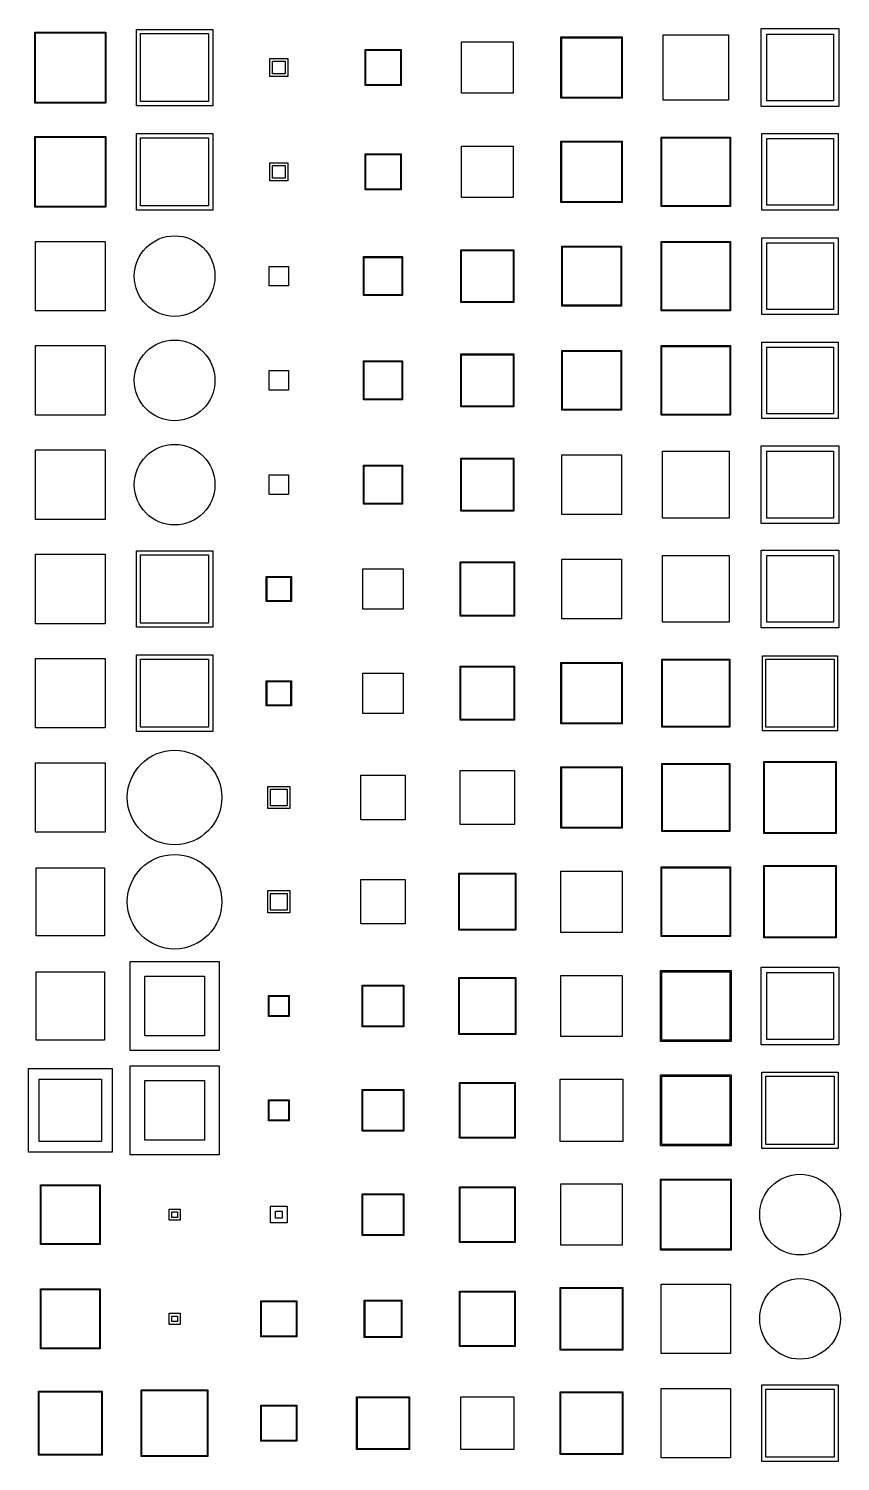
# Model space of a CAD drawing. Header units: millimetres. Extents: x -195 to 195, y -219 to 195.
# Drawn here: x -134.2 to -75.8, y -119 to -15.9 of the extents above; entities that cross this region are included whole.
import ezdxf

# ---------------------------------------------------------------- set-up
doc = ezdxf.new("R2010")
doc.units = ezdxf.units.MM
for name, color, linetype in [('DRILL', 6, 'Continuous'), ('M1', 1, 'Continuous'), ('M2', 30, 'Continuous'), ('M3', 5, 'Continuous'), ('M4', 3, 'Continuous')]:
    doc.layers.add(name, color=color, linetype=linetype)

msp = doc.modelspace()

# ---------------------------------------------------------------- linework, layer by layer
at = {"layer": 'DRILL'}
for centre, radius in [((-123.75, -33.75), 2.9), ((-123.75, -41.25), 2.9), ((-123.75, -48.75), 2.9), ((-123.75, -71.25), 3.4), ((-123.75, -78.75), 3.4), ((-78.75, -101.25), 2.9), ((-78.75, -108.75), 2.9)]:
    msp.add_circle(centre, radius, dxfattribs=at)
at = {"layer": 'M1'}
for points in [[(-133.75, -16.25), (-128.75, -16.25), (-128.75, -21.25), (-133.75, -21.25)], [(-121.3, -16.3), (-121.3, -21.2), (-126.2, -21.2), (-126.2, -16.3)], [(-83.9, -16.4), (-83.9, -21.1), (-88.6, -21.1), (-88.6, -16.4)], [(-81.55, -15.95), (-75.95, -15.95), (-75.95, -21.55), (-81.55, -21.55)], [(-107.5, -17.5), (-107.5, -20), (-110, -20), (-110, -17.5)], [(-99.4, -16.9), (-99.4, -20.6), (-103.1, -20.6), (-103.1, -16.9)], [(-91.6, -16.6), (-91.6, -20.9), (-95.9, -20.9), (-95.9, -16.6)], [(-115.6, -18.1), (-115.6, -19.4), (-116.9, -19.4), (-116.9, -18.1)], [(-128.75, -23.75), (-128.75, -28.75), (-133.75, -28.75), (-133.75, -23.75)], [(-121.3, -23.8), (-121.3, -28.7), (-126.2, -28.7), (-126.2, -23.8)], [(-103.1, -24.4), (-99.4, -24.4), (-99.4, -28.1), (-103.1, -28.1)], [(-91.6, -24.1), (-91.6, -28.4), (-95.9, -28.4), (-95.9, -24.1)], [(-88.75, -23.75), (-83.75, -23.75), (-83.75, -28.75), (-88.75, -28.75)], [(-76.35, -23.85), (-76.35, -28.65), (-81.15, -28.65), (-81.15, -23.85)], [(-115.6, -25.6), (-115.6, -26.9), (-116.9, -26.9), (-116.9, -25.6)], [(-107.5, -25), (-107.5, -27.5), (-110, -27.5), (-110, -25)], [(-128.75, -31.25), (-128.75, -36.25), (-133.75, -36.25), (-133.75, -31.25)], [(-99.4, -31.9), (-99.4, -35.6), (-103.1, -35.6), (-103.1, -31.9)], [(-91.65, -31.65), (-91.65, -35.85), (-95.85, -35.85), (-95.85, -31.65)], [(-83.75, -31.25), (-83.75, -36.25), (-88.75, -36.25), (-88.75, -31.25)], [(-76.35, -31.35), (-76.35, -36.15), (-81.15, -36.15), (-81.15, -31.35)], [(-110.15, -32.35), (-107.35, -32.35), (-107.35, -35.15), (-110.15, -35.15)], [(-115.55, -33.05), (-115.55, -34.45), (-116.95, -34.45), (-116.95, -33.05)], [(-133.75, -38.75), (-128.75, -38.75), (-128.75, -43.75), (-133.75, -43.75)], [(-91.65, -39.15), (-91.65, -43.35), (-95.85, -43.35), (-95.85, -39.15)], [(-88.75, -38.75), (-83.75, -38.75), (-83.75, -43.75), (-88.75, -43.75)], [(-76.35, -38.85), (-76.35, -43.65), (-81.15, -43.65), (-81.15, -38.85)], [(-107.35, -39.85), (-107.35, -42.65), (-110.15, -42.65), (-110.15, -39.85)], [(-99.4, -39.4), (-99.4, -43.1), (-103.1, -43.1), (-103.1, -39.4)], [(-115.55, -40.55), (-115.55, -41.95), (-116.95, -41.95), (-116.95, -40.55)], [(-128.75, -46.25), (-128.75, -51.25), (-133.75, -51.25), (-133.75, -46.25)], [(-83.85, -46.35), (-83.85, -51.15), (-88.65, -51.15), (-88.65, -46.35)], [(-81.15, -46.35), (-76.35, -46.35), (-76.35, -51.15), (-81.15, -51.15)], [(-107.35, -47.35), (-107.35, -50.15), (-110.15, -50.15), (-110.15, -47.35)], [(-99.4, -46.9), (-99.4, -50.6), (-103.1, -50.6), (-103.1, -46.9)], [(-91.6, -46.6), (-91.6, -50.9), (-95.9, -50.9), (-95.9, -46.6)], [(-115.55, -48.05), (-115.55, -49.45), (-116.95, -49.45), (-116.95, -48.05)], [(-128.75, -53.75), (-128.75, -58.75), (-133.75, -58.75), (-133.75, -53.75)], [(-121.3, -53.8), (-121.3, -58.7), (-126.2, -58.7), (-126.2, -53.8)], [(-99.3, -54.3), (-99.3, -58.2), (-103.2, -58.2), (-103.2, -54.3)], [(-91.6, -54.1), (-91.6, -58.4), (-95.9, -58.4), (-95.9, -54.1)], [(-88.65, -53.85), (-83.85, -53.85), (-83.85, -58.65), (-88.65, -58.65)], [(-76.35, -53.85), (-76.35, -58.65), (-81.15, -58.65), (-81.15, -53.85)], [(-117.15, -55.35), (-115.35, -55.35), (-115.35, -57.15), (-117.15, -57.15)], [(-107.3, -54.8), (-107.3, -57.7), (-110.2, -57.7), (-110.2, -54.8)], [(-128.75, -61.25), (-128.75, -66.25), (-133.75, -66.25), (-133.75, -61.25)], [(-121.3, -61.3), (-121.3, -66.2), (-126.2, -66.2), (-126.2, -61.3)], [(-99.3, -61.8), (-99.3, -65.7), (-103.2, -65.7), (-103.2, -61.8)], [(-91.6, -61.6), (-91.6, -65.9), (-95.9, -65.9), (-95.9, -61.6)], [(-83.8, -61.3), (-83.8, -66.2), (-88.7, -66.2), (-88.7, -61.3)], [(-76.3, -61.3), (-76.3, -66.2), (-81.2, -66.2), (-81.2, -61.3)], [(-117.15, -62.85), (-115.35, -62.85), (-115.35, -64.65), (-117.15, -64.65)], [(-107.3, -62.3), (-107.3, -65.2), (-110.2, -65.2), (-110.2, -62.3)], [(-133.75, -68.75), (-128.75, -68.75), (-128.75, -73.75), (-133.75, -73.75)], [(-83.8, -68.8), (-83.8, -73.7), (-88.7, -73.7), (-88.7, -68.8)], [(-76.2, -68.7), (-76.2, -73.8), (-81.3, -73.8), (-81.3, -68.7)], [(-107.15, -69.65), (-107.15, -72.85), (-110.35, -72.85), (-110.35, -69.65)], [(-103.2, -69.3), (-99.3, -69.3), (-99.3, -73.2), (-103.2, -73.2)], [(-91.6, -69.1), (-91.6, -73.4), (-95.9, -73.4), (-95.9, -69.1)], [(-115.45, -70.45), (-115.45, -72.05), (-117.05, -72.05), (-117.05, -70.45)], [(-88.75, -76.25), (-83.75, -76.25), (-83.75, -81.25), (-88.75, -81.25)], [(-76.2, -76.2), (-76.2, -81.3), (-81.3, -81.3), (-81.3, -76.2)], [(-128.8, -76.3), (-128.8, -81.2), (-133.7, -81.2), (-133.7, -76.3)], [(-107.15, -77.15), (-107.15, -80.35), (-110.35, -80.35), (-110.35, -77.15)], [(-99.25, -76.75), (-99.25, -80.75), (-103.25, -80.75), (-103.25, -76.75)], [(-91.55, -76.55), (-91.55, -80.95), (-95.95, -80.95), (-95.95, -76.55)], [(-117.05, -77.95), (-115.45, -77.95), (-115.45, -79.55), (-117.05, -79.55)], [(-75.95, -83.45), (-75.95, -89.05), (-81.55, -89.05), (-81.55, -83.45)], [(-128.8, -83.8), (-128.8, -88.7), (-133.7, -88.7), (-133.7, -83.8)], [(-121.6, -84.1), (-121.6, -88.4), (-125.9, -88.4), (-125.9, -84.1)], [(-103.25, -84.25), (-99.25, -84.25), (-99.25, -88.25), (-103.25, -88.25)], [(-91.55, -84.05), (-91.55, -88.45), (-95.95, -88.45), (-95.95, -84.05)], [(-83.8, -83.8), (-83.8, -88.7), (-88.7, -88.7), (-88.7, -83.8)], [(-107.3, -84.8), (-107.3, -87.7), (-110.2, -87.7), (-110.2, -84.8)], [(-115.55, -85.55), (-115.55, -86.95), (-116.95, -86.95), (-116.95, -85.55)], [(-128.25, -90.75), (-128.25, -96.75), (-134.25, -96.75), (-134.25, -90.75)], [(-125.9, -91.6), (-121.6, -91.6), (-121.6, -95.9), (-125.9, -95.9)], [(-91.5, -91.5), (-91.5, -96), (-96, -96), (-96, -91.5)], [(-83.8, -91.3), (-83.8, -96.2), (-88.7, -96.2), (-88.7, -91.3)], [(-76.3, -91.3), (-76.3, -96.2), (-81.2, -96.2), (-81.2, -91.3)], [(-107.3, -92.3), (-107.3, -95.2), (-110.2, -95.2), (-110.2, -92.3)], [(-103.2, -91.8), (-99.3, -91.8), (-99.3, -95.7), (-103.2, -95.7)], [(-115.55, -93.05), (-115.55, -94.45), (-116.95, -94.45), (-116.95, -93.05)], [(-83.75, -98.75), (-83.75, -103.75), (-88.75, -103.75), (-88.75, -98.75)], [(-133.4, -99.1), (-129.1, -99.1), (-129.1, -103.4), (-133.4, -103.4)], [(-107.3, -99.8), (-107.3, -102.7), (-110.2, -102.7), (-110.2, -99.8)], [(-99.3, -99.3), (-99.3, -103.2), (-103.2, -103.2), (-103.2, -99.3)], [(-91.55, -99.05), (-91.55, -103.45), (-95.95, -103.45), (-95.95, -99.05)], [(-124.15, -100.85), (-123.35, -100.85), (-123.35, -101.65), (-124.15, -101.65)], [(-116, -101), (-116, -101.5), (-116.5, -101.5), (-116.5, -101)], [(-129.1, -106.6), (-129.1, -110.9), (-133.4, -110.9), (-133.4, -106.6)], [(-99.3, -106.8), (-99.3, -110.7), (-103.2, -110.7), (-103.2, -106.8)], [(-91.55, -106.55), (-91.55, -110.95), (-95.95, -110.95), (-95.95, -106.55)], [(-88.75, -106.25), (-83.75, -106.25), (-83.75, -111.25), (-88.75, -111.25)], [(-115, -107.5), (-115, -110), (-117.5, -110), (-117.5, -107.5)], [(-107.4, -107.4), (-107.4, -110.1), (-110.1, -110.1), (-110.1, -107.4)], [(-123.35, -108.35), (-123.35, -109.15), (-124.15, -109.15), (-124.15, -108.35)], [(-129, -114), (-129, -118.5), (-133.5, -118.5), (-133.5, -114)], [(-126.1, -113.9), (-121.4, -113.9), (-121.4, -118.6), (-126.1, -118.6)], [(-99.35, -114.35), (-99.35, -118.15), (-103.15, -118.15), (-103.15, -114.35)], [(-91.55, -114.05), (-91.55, -118.45), (-95.95, -118.45), (-95.95, -114.05)], [(-88.75, -113.75), (-83.75, -113.75), (-83.75, -118.75), (-88.75, -118.75)], [(-81.2, -113.8), (-76.3, -113.8), (-76.3, -118.7), (-81.2, -118.7)], [(-115, -115), (-115, -117.5), (-117.5, -117.5), (-117.5, -115)], [(-106.9, -114.4), (-106.9, -118.1), (-110.6, -118.1), (-110.6, -114.4)]]:
    msp.add_lwpolyline(points, close=True, dxfattribs=at)
at = {"layer": 'M2'}
for points in [[(-133.8, -16.2), (-128.7, -16.2), (-128.7, -21.3), (-133.8, -21.3)], [(-121, -16), (-121, -21.5), (-126.5, -21.5), (-126.5, -16)], [(-83.9, -16.4), (-83.9, -21.1), (-88.6, -21.1), (-88.6, -16.4)], [(-81.15, -16.35), (-76.35, -16.35), (-76.35, -21.15), (-81.15, -21.15)], [(-107.45, -17.45), (-107.45, -20.05), (-110.05, -20.05), (-110.05, -17.45)], [(-99.4, -16.9), (-99.4, -20.6), (-103.1, -20.6), (-103.1, -16.9)], [(-91.55, -16.55), (-91.55, -20.95), (-95.95, -20.95), (-95.95, -16.55)], [(-115.8, -18.3), (-115.8, -19.2), (-116.7, -19.2), (-116.7, -18.3)], [(-128.7, -23.7), (-128.7, -28.8), (-133.8, -28.8), (-133.8, -23.7)], [(-121, -23.5), (-121, -29), (-126.5, -29), (-126.5, -23.5)], [(-76, -23.5), (-76, -29), (-81.5, -29), (-81.5, -23.5)], [(-103.1, -24.4), (-99.4, -24.4), (-99.4, -28.1), (-103.1, -28.1)], [(-91.55, -24.05), (-91.55, -28.45), (-95.95, -28.45), (-95.95, -24.05)], [(-88.7, -23.8), (-83.8, -23.8), (-83.8, -28.7), (-88.7, -28.7)], [(-107.45, -24.95), (-107.45, -27.55), (-110.05, -27.55), (-110.05, -24.95)], [(-115.8, -25.8), (-115.8, -26.7), (-116.7, -26.7), (-116.7, -25.8)], [(-128.75, -31.25), (-128.75, -36.25), (-133.75, -36.25), (-133.75, -31.25)], [(-99.35, -31.85), (-99.35, -35.65), (-103.15, -35.65), (-103.15, -31.85)], [(-91.6, -31.6), (-91.6, -35.9), (-95.9, -35.9), (-95.9, -31.6)], [(-83.8, -31.3), (-83.8, -36.2), (-88.7, -36.2), (-88.7, -31.3)], [(-76, -31), (-76, -36.5), (-81.5, -36.5), (-81.5, -31)], [(-110.1, -32.4), (-107.4, -32.4), (-107.4, -35.1), (-110.1, -35.1)], [(-115.55, -33.05), (-115.55, -34.45), (-116.95, -34.45), (-116.95, -33.05)], [(-133.75, -38.75), (-128.75, -38.75), (-128.75, -43.75), (-133.75, -43.75)], [(-91.6, -39.1), (-91.6, -43.4), (-95.9, -43.4), (-95.9, -39.1)], [(-88.7, -38.8), (-83.8, -38.8), (-83.8, -43.7), (-88.7, -43.7)], [(-76, -38.5), (-76, -44), (-81.5, -44), (-81.5, -38.5)], [(-107.4, -39.9), (-107.4, -42.6), (-110.1, -42.6), (-110.1, -39.9)], [(-99.35, -39.35), (-99.35, -43.15), (-103.15, -43.15), (-103.15, -39.35)], [(-115.55, -40.55), (-115.55, -41.95), (-116.95, -41.95), (-116.95, -40.55)], [(-128.75, -46.25), (-128.75, -51.25), (-133.75, -51.25), (-133.75, -46.25)], [(-83.85, -46.35), (-83.85, -51.15), (-88.65, -51.15), (-88.65, -46.35)], [(-81.55, -45.95), (-75.95, -45.95), (-75.95, -51.55), (-81.55, -51.55)], [(-107.4, -47.4), (-107.4, -50.1), (-110.1, -50.1), (-110.1, -47.4)], [(-99.35, -46.85), (-99.35, -50.65), (-103.15, -50.65), (-103.15, -46.85)], [(-91.6, -46.6), (-91.6, -50.9), (-95.9, -50.9), (-95.9, -46.6)], [(-115.55, -48.05), (-115.55, -49.45), (-116.95, -49.45), (-116.95, -48.05)], [(-121, -53.5), (-121, -59), (-126.5, -59), (-126.5, -53.5)], [(-75.95, -53.45), (-75.95, -59.05), (-81.55, -59.05), (-81.55, -53.45)], [(-128.75, -53.75), (-128.75, -58.75), (-133.75, -58.75), (-133.75, -53.75)], [(-99.35, -54.35), (-99.35, -58.15), (-103.15, -58.15), (-103.15, -54.35)], [(-91.6, -54.1), (-91.6, -58.4), (-95.9, -58.4), (-95.9, -54.1)], [(-88.65, -53.85), (-83.85, -53.85), (-83.85, -58.65), (-88.65, -58.65)], [(-117.1, -55.4), (-115.4, -55.4), (-115.4, -57.1), (-117.1, -57.1)], [(-107.3, -54.8), (-107.3, -57.7), (-110.2, -57.7), (-110.2, -54.8)], [(-128.75, -61.25), (-128.75, -66.25), (-133.75, -66.25), (-133.75, -61.25)], [(-121, -61), (-121, -66.5), (-126.5, -66.5), (-126.5, -61)], [(-91.55, -61.55), (-91.55, -65.95), (-95.95, -65.95), (-95.95, -61.55)], [(-83.85, -61.35), (-83.85, -66.15), (-88.65, -66.15), (-88.65, -61.35)], [(-76.05, -61.05), (-76.05, -66.45), (-81.45, -66.45), (-81.45, -61.05)], [(-107.3, -62.3), (-107.3, -65.2), (-110.2, -65.2), (-110.2, -62.3)], [(-99.35, -61.85), (-99.35, -65.65), (-103.15, -65.65), (-103.15, -61.85)], [(-117.1, -62.9), (-115.4, -62.9), (-115.4, -64.6), (-117.1, -64.6)], [(-133.75, -68.75), (-128.75, -68.75), (-128.75, -73.75), (-133.75, -73.75)], [(-83.85, -68.85), (-83.85, -73.65), (-88.65, -73.65), (-88.65, -68.85)], [(-76.15, -68.65), (-76.15, -73.85), (-81.35, -73.85), (-81.35, -68.65)], [(-107.15, -69.65), (-107.15, -72.85), (-110.35, -72.85), (-110.35, -69.65)], [(-103.2, -69.3), (-99.3, -69.3), (-99.3, -73.2), (-103.2, -73.2)], [(-91.55, -69.05), (-91.55, -73.45), (-95.95, -73.45), (-95.95, -69.05)], [(-115.65, -70.65), (-115.65, -71.85), (-116.85, -71.85), (-116.85, -70.65)], [(-76.15, -76.15), (-76.15, -81.35), (-81.35, -81.35), (-81.35, -76.15)], [(-128.8, -76.3), (-128.8, -81.2), (-133.7, -81.2), (-133.7, -76.3)], [(-107.15, -77.15), (-107.15, -80.35), (-110.35, -80.35), (-110.35, -77.15)], [(-99.2, -76.7), (-99.2, -80.8), (-103.3, -80.8), (-103.3, -76.7)], [(-91.55, -76.55), (-91.55, -80.95), (-95.95, -80.95), (-95.95, -76.55)], [(-88.7, -76.3), (-83.8, -76.3), (-83.8, -81.2), (-88.7, -81.2)], [(-116.85, -78.15), (-115.65, -78.15), (-115.65, -79.35), (-116.85, -79.35)], [(-120.55, -83.05), (-120.55, -89.45), (-126.95, -89.45), (-126.95, -83.05)], [(-128.8, -83.8), (-128.8, -88.7), (-133.7, -88.7), (-133.7, -83.8)], [(-103.3, -84.2), (-99.2, -84.2), (-99.2, -88.3), (-103.3, -88.3)], [(-91.55, -84.05), (-91.55, -88.45), (-95.95, -88.45), (-95.95, -84.05)], [(-83.7, -83.7), (-83.7, -88.8), (-88.8, -88.8), (-88.8, -83.7)], [(-76.35, -83.85), (-76.35, -88.65), (-81.15, -88.65), (-81.15, -83.85)], [(-115.5, -85.5), (-115.5, -87), (-117, -87), (-117, -85.5)], [(-107.25, -84.75), (-107.25, -87.75), (-110.25, -87.75), (-110.25, -84.75)], [(-126.95, -90.55), (-120.55, -90.55), (-120.55, -96.95), (-126.95, -96.95)], [(-129, -91.5), (-129, -96), (-133.5, -96), (-133.5, -91.5)], [(-91.5, -91.5), (-91.5, -96), (-96, -96), (-96, -91.5)], [(-83.7, -91.2), (-83.7, -96.3), (-88.8, -96.3), (-88.8, -91.2)], [(-76, -91), (-76, -96.5), (-81.5, -96.5), (-81.5, -91)], [(-107.25, -92.25), (-107.25, -95.25), (-110.25, -95.25), (-110.25, -92.25)], [(-103.25, -91.75), (-99.25, -91.75), (-99.25, -95.75), (-103.25, -95.75)], [(-115.5, -93), (-115.5, -94.5), (-117, -94.5), (-117, -93)], [(-83.7, -98.7), (-83.7, -103.8), (-88.8, -103.8), (-88.8, -98.7)], [(-133.35, -99.15), (-129.15, -99.15), (-129.15, -103.35), (-133.35, -103.35)], [(-107.25, -99.75), (-107.25, -102.75), (-110.25, -102.75), (-110.25, -99.75)], [(-99.25, -99.25), (-99.25, -103.25), (-103.25, -103.25), (-103.25, -99.25)], [(-91.55, -99.05), (-91.55, -103.45), (-95.95, -103.45), (-95.95, -99.05)], [(-115.65, -100.65), (-115.65, -101.85), (-116.85, -101.85), (-116.85, -100.65)], [(-123.95, -101.05), (-123.55, -101.05), (-123.55, -101.45), (-123.95, -101.45)], [(-129.15, -106.65), (-129.15, -110.85), (-133.35, -110.85), (-133.35, -106.65)], [(-99.25, -106.75), (-99.25, -110.75), (-103.25, -110.75), (-103.25, -106.75)], [(-91.5, -106.5), (-91.5, -111), (-96, -111), (-96, -106.5)], [(-88.75, -106.25), (-83.75, -106.25), (-83.75, -111.25), (-88.75, -111.25)], [(-114.95, -107.45), (-114.95, -110.05), (-117.55, -110.05), (-117.55, -107.45)], [(-107.45, -107.45), (-107.45, -110.05), (-110.05, -110.05), (-110.05, -107.45)], [(-123.55, -108.55), (-123.55, -108.95), (-123.95, -108.95), (-123.95, -108.55)], [(-128.95, -113.95), (-128.95, -118.55), (-133.55, -118.55), (-133.55, -113.95)], [(-126.15, -113.85), (-121.35, -113.85), (-121.35, -118.65), (-126.15, -118.65)], [(-106.85, -114.35), (-106.85, -118.15), (-110.65, -118.15), (-110.65, -114.35)], [(-99.35, -114.35), (-99.35, -118.15), (-103.15, -118.15), (-103.15, -114.35)], [(-91.5, -114), (-91.5, -118.5), (-96, -118.5), (-96, -114)], [(-88.75, -113.75), (-83.75, -113.75), (-83.75, -118.75), (-88.75, -118.75)], [(-81.5, -113.5), (-76, -113.5), (-76, -119), (-81.5, -119)], [(-114.95, -114.95), (-114.95, -117.55), (-117.55, -117.55), (-117.55, -114.95)]]:
    msp.add_lwpolyline(points, close=True, dxfattribs=at)
at = {"layer": 'M3'}
for points in [[(-133.75, -16.25), (-128.75, -16.25), (-128.75, -21.25), (-133.75, -21.25)], [(-121.3, -16.3), (-121.3, -21.2), (-126.2, -21.2), (-126.2, -16.3)], [(-83.9, -16.4), (-83.9, -21.1), (-88.6, -21.1), (-88.6, -16.4)], [(-81.55, -15.95), (-75.95, -15.95), (-75.95, -21.55), (-81.55, -21.55)], [(-107.5, -17.5), (-107.5, -20), (-110, -20), (-110, -17.5)], [(-99.4, -16.9), (-99.4, -20.6), (-103.1, -20.6), (-103.1, -16.9)], [(-91.6, -16.6), (-91.6, -20.9), (-95.9, -20.9), (-95.9, -16.6)], [(-115.6, -18.1), (-115.6, -19.4), (-116.9, -19.4), (-116.9, -18.1)], [(-128.75, -23.75), (-128.75, -28.75), (-133.75, -28.75), (-133.75, -23.75)], [(-121.3, -23.8), (-121.3, -28.7), (-126.2, -28.7), (-126.2, -23.8)], [(-103.1, -24.4), (-99.4, -24.4), (-99.4, -28.1), (-103.1, -28.1)], [(-91.6, -24.1), (-91.6, -28.4), (-95.9, -28.4), (-95.9, -24.1)], [(-88.75, -23.75), (-83.75, -23.75), (-83.75, -28.75), (-88.75, -28.75)], [(-76.35, -23.85), (-76.35, -28.65), (-81.15, -28.65), (-81.15, -23.85)], [(-115.6, -25.6), (-115.6, -26.9), (-116.9, -26.9), (-116.9, -25.6)], [(-107.5, -25), (-107.5, -27.5), (-110, -27.5), (-110, -25)], [(-128.75, -31.25), (-128.75, -36.25), (-133.75, -36.25), (-133.75, -31.25)], [(-99.4, -31.9), (-99.4, -35.6), (-103.1, -35.6), (-103.1, -31.9)], [(-91.65, -31.65), (-91.65, -35.85), (-95.85, -35.85), (-95.85, -31.65)], [(-83.75, -31.25), (-83.75, -36.25), (-88.75, -36.25), (-88.75, -31.25)], [(-76.35, -31.35), (-76.35, -36.15), (-81.15, -36.15), (-81.15, -31.35)], [(-110.15, -32.35), (-107.35, -32.35), (-107.35, -35.15), (-110.15, -35.15)], [(-115.55, -33.05), (-115.55, -34.45), (-116.95, -34.45), (-116.95, -33.05)], [(-133.75, -38.75), (-128.75, -38.75), (-128.75, -43.75), (-133.75, -43.75)], [(-91.65, -39.15), (-91.65, -43.35), (-95.85, -43.35), (-95.85, -39.15)], [(-88.75, -38.75), (-83.75, -38.75), (-83.75, -43.75), (-88.75, -43.75)], [(-76.35, -38.85), (-76.35, -43.65), (-81.15, -43.65), (-81.15, -38.85)], [(-107.35, -39.85), (-107.35, -42.65), (-110.15, -42.65), (-110.15, -39.85)], [(-99.4, -39.4), (-99.4, -43.1), (-103.1, -43.1), (-103.1, -39.4)], [(-115.55, -40.55), (-115.55, -41.95), (-116.95, -41.95), (-116.95, -40.55)], [(-128.75, -46.25), (-128.75, -51.25), (-133.75, -51.25), (-133.75, -46.25)], [(-83.85, -46.35), (-83.85, -51.15), (-88.65, -51.15), (-88.65, -46.35)], [(-81.15, -46.35), (-76.35, -46.35), (-76.35, -51.15), (-81.15, -51.15)], [(-107.35, -47.35), (-107.35, -50.15), (-110.15, -50.15), (-110.15, -47.35)], [(-99.4, -46.9), (-99.4, -50.6), (-103.1, -50.6), (-103.1, -46.9)], [(-91.6, -46.6), (-91.6, -50.9), (-95.9, -50.9), (-95.9, -46.6)], [(-115.55, -48.05), (-115.55, -49.45), (-116.95, -49.45), (-116.95, -48.05)], [(-128.75, -53.75), (-128.75, -58.75), (-133.75, -58.75), (-133.75, -53.75)], [(-121.3, -53.8), (-121.3, -58.7), (-126.2, -58.7), (-126.2, -53.8)], [(-99.3, -54.3), (-99.3, -58.2), (-103.2, -58.2), (-103.2, -54.3)], [(-91.6, -54.1), (-91.6, -58.4), (-95.9, -58.4), (-95.9, -54.1)], [(-88.65, -53.85), (-83.85, -53.85), (-83.85, -58.65), (-88.65, -58.65)], [(-76.35, -53.85), (-76.35, -58.65), (-81.15, -58.65), (-81.15, -53.85)], [(-117.15, -55.35), (-115.35, -55.35), (-115.35, -57.15), (-117.15, -57.15)], [(-107.3, -54.8), (-107.3, -57.7), (-110.2, -57.7), (-110.2, -54.8)], [(-128.75, -61.25), (-128.75, -66.25), (-133.75, -66.25), (-133.75, -61.25)], [(-121.3, -61.3), (-121.3, -66.2), (-126.2, -66.2), (-126.2, -61.3)], [(-99.3, -61.8), (-99.3, -65.7), (-103.2, -65.7), (-103.2, -61.8)], [(-91.6, -61.6), (-91.6, -65.9), (-95.9, -65.9), (-95.9, -61.6)], [(-83.8, -61.3), (-83.8, -66.2), (-88.7, -66.2), (-88.7, -61.3)], [(-76.3, -61.3), (-76.3, -66.2), (-81.2, -66.2), (-81.2, -61.3)], [(-117.15, -62.85), (-115.35, -62.85), (-115.35, -64.65), (-117.15, -64.65)], [(-107.3, -62.3), (-107.3, -65.2), (-110.2, -65.2), (-110.2, -62.3)], [(-133.75, -68.75), (-128.75, -68.75), (-128.75, -73.75), (-133.75, -73.75)], [(-83.8, -68.8), (-83.8, -73.7), (-88.7, -73.7), (-88.7, -68.8)], [(-76.2, -68.7), (-76.2, -73.8), (-81.3, -73.8), (-81.3, -68.7)], [(-107.15, -69.65), (-107.15, -72.85), (-110.35, -72.85), (-110.35, -69.65)], [(-103.2, -69.3), (-99.3, -69.3), (-99.3, -73.2), (-103.2, -73.2)], [(-91.6, -69.1), (-91.6, -73.4), (-95.9, -73.4), (-95.9, -69.1)], [(-115.45, -70.45), (-115.45, -72.05), (-117.05, -72.05), (-117.05, -70.45)], [(-88.75, -76.25), (-83.75, -76.25), (-83.75, -81.25), (-88.75, -81.25)], [(-76.2, -76.2), (-76.2, -81.3), (-81.3, -81.3), (-81.3, -76.2)], [(-128.8, -76.3), (-128.8, -81.2), (-133.7, -81.2), (-133.7, -76.3)], [(-107.15, -77.15), (-107.15, -80.35), (-110.35, -80.35), (-110.35, -77.15)], [(-99.25, -76.75), (-99.25, -80.75), (-103.25, -80.75), (-103.25, -76.75)], [(-91.55, -76.55), (-91.55, -80.95), (-95.95, -80.95), (-95.95, -76.55)], [(-117.05, -77.95), (-115.45, -77.95), (-115.45, -79.55), (-117.05, -79.55)], [(-75.95, -83.45), (-75.95, -89.05), (-81.55, -89.05), (-81.55, -83.45)], [(-128.8, -83.8), (-128.8, -88.7), (-133.7, -88.7), (-133.7, -83.8)], [(-121.6, -84.1), (-121.6, -88.4), (-125.9, -88.4), (-125.9, -84.1)], [(-103.25, -84.25), (-99.25, -84.25), (-99.25, -88.25), (-103.25, -88.25)], [(-91.55, -84.05), (-91.55, -88.45), (-95.95, -88.45), (-95.95, -84.05)], [(-83.8, -83.8), (-83.8, -88.7), (-88.7, -88.7), (-88.7, -83.8)], [(-107.3, -84.8), (-107.3, -87.7), (-110.2, -87.7), (-110.2, -84.8)], [(-115.55, -85.55), (-115.55, -86.95), (-116.95, -86.95), (-116.95, -85.55)], [(-128.25, -90.75), (-128.25, -96.75), (-134.25, -96.75), (-134.25, -90.75)], [(-125.9, -91.6), (-121.6, -91.6), (-121.6, -95.9), (-125.9, -95.9)], [(-91.5, -91.5), (-91.5, -96), (-96, -96), (-96, -91.5)], [(-83.8, -91.3), (-83.8, -96.2), (-88.7, -96.2), (-88.7, -91.3)], [(-76.3, -91.3), (-76.3, -96.2), (-81.2, -96.2), (-81.2, -91.3)], [(-107.3, -92.3), (-107.3, -95.2), (-110.2, -95.2), (-110.2, -92.3)], [(-103.2, -91.8), (-99.3, -91.8), (-99.3, -95.7), (-103.2, -95.7)], [(-115.55, -93.05), (-115.55, -94.45), (-116.95, -94.45), (-116.95, -93.05)], [(-83.75, -98.75), (-83.75, -103.75), (-88.75, -103.75), (-88.75, -98.75)], [(-133.4, -99.1), (-129.1, -99.1), (-129.1, -103.4), (-133.4, -103.4)], [(-107.3, -99.8), (-107.3, -102.7), (-110.2, -102.7), (-110.2, -99.8)], [(-99.3, -99.3), (-99.3, -103.2), (-103.2, -103.2), (-103.2, -99.3)], [(-91.55, -99.05), (-91.55, -103.45), (-95.95, -103.45), (-95.95, -99.05)], [(-124.15, -100.85), (-123.35, -100.85), (-123.35, -101.65), (-124.15, -101.65)], [(-116, -101), (-116, -101.5), (-116.5, -101.5), (-116.5, -101)], [(-129.1, -106.6), (-129.1, -110.9), (-133.4, -110.9), (-133.4, -106.6)], [(-99.3, -106.8), (-99.3, -110.7), (-103.2, -110.7), (-103.2, -106.8)], [(-91.55, -106.55), (-91.55, -110.95), (-95.95, -110.95), (-95.95, -106.55)], [(-88.75, -106.25), (-83.75, -106.25), (-83.75, -111.25), (-88.75, -111.25)], [(-115, -107.5), (-115, -110), (-117.5, -110), (-117.5, -107.5)], [(-107.4, -107.4), (-107.4, -110.1), (-110.1, -110.1), (-110.1, -107.4)], [(-123.35, -108.35), (-123.35, -109.15), (-124.15, -109.15), (-124.15, -108.35)], [(-129, -114), (-129, -118.5), (-133.5, -118.5), (-133.5, -114)], [(-126.1, -113.9), (-121.4, -113.9), (-121.4, -118.6), (-126.1, -118.6)], [(-99.35, -114.35), (-99.35, -118.15), (-103.15, -118.15), (-103.15, -114.35)], [(-91.55, -114.05), (-91.55, -118.45), (-95.95, -118.45), (-95.95, -114.05)], [(-88.75, -113.75), (-83.75, -113.75), (-83.75, -118.75), (-88.75, -118.75)], [(-81.2, -113.8), (-76.3, -113.8), (-76.3, -118.7), (-81.2, -118.7)], [(-115, -115), (-115, -117.5), (-117.5, -117.5), (-117.5, -115)], [(-106.9, -114.4), (-106.9, -118.1), (-110.6, -118.1), (-110.6, -114.4)]]:
    msp.add_lwpolyline(points, close=True, dxfattribs=at)
at = {"layer": 'M4'}
for points in [[(-133.8, -16.2), (-128.7, -16.2), (-128.7, -21.3), (-133.8, -21.3)], [(-121, -16), (-121, -21.5), (-126.5, -21.5), (-126.5, -16)], [(-83.9, -16.4), (-83.9, -21.1), (-88.6, -21.1), (-88.6, -16.4)], [(-81.15, -16.35), (-76.35, -16.35), (-76.35, -21.15), (-81.15, -21.15)], [(-107.45, -17.45), (-107.45, -20.05), (-110.05, -20.05), (-110.05, -17.45)], [(-99.4, -16.9), (-99.4, -20.6), (-103.1, -20.6), (-103.1, -16.9)], [(-91.55, -16.55), (-91.55, -20.95), (-95.95, -20.95), (-95.95, -16.55)], [(-115.8, -18.3), (-115.8, -19.2), (-116.7, -19.2), (-116.7, -18.3)], [(-128.7, -23.7), (-128.7, -28.8), (-133.8, -28.8), (-133.8, -23.7)], [(-121, -23.5), (-121, -29), (-126.5, -29), (-126.5, -23.5)], [(-76, -23.5), (-76, -29), (-81.5, -29), (-81.5, -23.5)], [(-103.1, -24.4), (-99.4, -24.4), (-99.4, -28.1), (-103.1, -28.1)], [(-91.55, -24.05), (-91.55, -28.45), (-95.95, -28.45), (-95.95, -24.05)], [(-88.7, -23.8), (-83.8, -23.8), (-83.8, -28.7), (-88.7, -28.7)], [(-107.45, -24.95), (-107.45, -27.55), (-110.05, -27.55), (-110.05, -24.95)], [(-115.8, -25.8), (-115.8, -26.7), (-116.7, -26.7), (-116.7, -25.8)], [(-128.75, -31.25), (-128.75, -36.25), (-133.75, -36.25), (-133.75, -31.25)], [(-99.35, -31.85), (-99.35, -35.65), (-103.15, -35.65), (-103.15, -31.85)], [(-91.6, -31.6), (-91.6, -35.9), (-95.9, -35.9), (-95.9, -31.6)], [(-83.8, -31.3), (-83.8, -36.2), (-88.7, -36.2), (-88.7, -31.3)], [(-76, -31), (-76, -36.5), (-81.5, -36.5), (-81.5, -31)], [(-110.1, -32.4), (-107.4, -32.4), (-107.4, -35.1), (-110.1, -35.1)], [(-115.55, -33.05), (-115.55, -34.45), (-116.95, -34.45), (-116.95, -33.05)], [(-133.75, -38.75), (-128.75, -38.75), (-128.75, -43.75), (-133.75, -43.75)], [(-91.6, -39.1), (-91.6, -43.4), (-95.9, -43.4), (-95.9, -39.1)], [(-88.7, -38.8), (-83.8, -38.8), (-83.8, -43.7), (-88.7, -43.7)], [(-76, -38.5), (-76, -44), (-81.5, -44), (-81.5, -38.5)], [(-107.4, -39.9), (-107.4, -42.6), (-110.1, -42.6), (-110.1, -39.9)], [(-99.35, -39.35), (-99.35, -43.15), (-103.15, -43.15), (-103.15, -39.35)], [(-115.55, -40.55), (-115.55, -41.95), (-116.95, -41.95), (-116.95, -40.55)], [(-128.75, -46.25), (-128.75, -51.25), (-133.75, -51.25), (-133.75, -46.25)], [(-83.85, -46.35), (-83.85, -51.15), (-88.65, -51.15), (-88.65, -46.35)], [(-81.55, -45.95), (-75.95, -45.95), (-75.95, -51.55), (-81.55, -51.55)], [(-107.4, -47.4), (-107.4, -50.1), (-110.1, -50.1), (-110.1, -47.4)], [(-99.35, -46.85), (-99.35, -50.65), (-103.15, -50.65), (-103.15, -46.85)], [(-91.6, -46.6), (-91.6, -50.9), (-95.9, -50.9), (-95.9, -46.6)], [(-115.55, -48.05), (-115.55, -49.45), (-116.95, -49.45), (-116.95, -48.05)], [(-121, -53.5), (-121, -59), (-126.5, -59), (-126.5, -53.5)], [(-75.95, -53.45), (-75.95, -59.05), (-81.55, -59.05), (-81.55, -53.45)], [(-128.75, -53.75), (-128.75, -58.75), (-133.75, -58.75), (-133.75, -53.75)], [(-99.35, -54.35), (-99.35, -58.15), (-103.15, -58.15), (-103.15, -54.35)], [(-91.6, -54.1), (-91.6, -58.4), (-95.9, -58.4), (-95.9, -54.1)], [(-88.65, -53.85), (-83.85, -53.85), (-83.85, -58.65), (-88.65, -58.65)], [(-117.1, -55.4), (-115.4, -55.4), (-115.4, -57.1), (-117.1, -57.1)], [(-107.3, -54.8), (-107.3, -57.7), (-110.2, -57.7), (-110.2, -54.8)], [(-128.75, -61.25), (-128.75, -66.25), (-133.75, -66.25), (-133.75, -61.25)], [(-121, -61), (-121, -66.5), (-126.5, -66.5), (-126.5, -61)], [(-91.55, -61.55), (-91.55, -65.95), (-95.95, -65.95), (-95.95, -61.55)], [(-83.85, -61.35), (-83.85, -66.15), (-88.65, -66.15), (-88.65, -61.35)], [(-76.05, -61.05), (-76.05, -66.45), (-81.45, -66.45), (-81.45, -61.05)], [(-107.3, -62.3), (-107.3, -65.2), (-110.2, -65.2), (-110.2, -62.3)], [(-99.35, -61.85), (-99.35, -65.65), (-103.15, -65.65), (-103.15, -61.85)], [(-117.1, -62.9), (-115.4, -62.9), (-115.4, -64.6), (-117.1, -64.6)], [(-133.75, -68.75), (-128.75, -68.75), (-128.75, -73.75), (-133.75, -73.75)], [(-83.85, -68.85), (-83.85, -73.65), (-88.65, -73.65), (-88.65, -68.85)], [(-76.15, -68.65), (-76.15, -73.85), (-81.35, -73.85), (-81.35, -68.65)], [(-107.15, -69.65), (-107.15, -72.85), (-110.35, -72.85), (-110.35, -69.65)], [(-103.2, -69.3), (-99.3, -69.3), (-99.3, -73.2), (-103.2, -73.2)], [(-91.55, -69.05), (-91.55, -73.45), (-95.95, -73.45), (-95.95, -69.05)], [(-115.65, -70.65), (-115.65, -71.85), (-116.85, -71.85), (-116.85, -70.65)], [(-76.15, -76.15), (-76.15, -81.35), (-81.35, -81.35), (-81.35, -76.15)], [(-128.8, -76.3), (-128.8, -81.2), (-133.7, -81.2), (-133.7, -76.3)], [(-107.15, -77.15), (-107.15, -80.35), (-110.35, -80.35), (-110.35, -77.15)], [(-99.2, -76.7), (-99.2, -80.8), (-103.3, -80.8), (-103.3, -76.7)], [(-91.55, -76.55), (-91.55, -80.95), (-95.95, -80.95), (-95.95, -76.55)], [(-88.7, -76.3), (-83.8, -76.3), (-83.8, -81.2), (-88.7, -81.2)], [(-116.85, -78.15), (-115.65, -78.15), (-115.65, -79.35), (-116.85, -79.35)], [(-120.55, -83.05), (-120.55, -89.45), (-126.95, -89.45), (-126.95, -83.05)], [(-128.8, -83.8), (-128.8, -88.7), (-133.7, -88.7), (-133.7, -83.8)], [(-103.3, -84.2), (-99.2, -84.2), (-99.2, -88.3), (-103.3, -88.3)], [(-91.55, -84.05), (-91.55, -88.45), (-95.95, -88.45), (-95.95, -84.05)], [(-83.7, -83.7), (-83.7, -88.8), (-88.8, -88.8), (-88.8, -83.7)], [(-76.35, -83.85), (-76.35, -88.65), (-81.15, -88.65), (-81.15, -83.85)], [(-115.5, -85.5), (-115.5, -87), (-117, -87), (-117, -85.5)], [(-107.25, -84.75), (-107.25, -87.75), (-110.25, -87.75), (-110.25, -84.75)], [(-126.95, -90.55), (-120.55, -90.55), (-120.55, -96.95), (-126.95, -96.95)], [(-129, -91.5), (-129, -96), (-133.5, -96), (-133.5, -91.5)], [(-91.5, -91.5), (-91.5, -96), (-96, -96), (-96, -91.5)], [(-83.7, -91.2), (-83.7, -96.3), (-88.8, -96.3), (-88.8, -91.2)], [(-76, -91), (-76, -96.5), (-81.5, -96.5), (-81.5, -91)], [(-107.25, -92.25), (-107.25, -95.25), (-110.25, -95.25), (-110.25, -92.25)], [(-103.25, -91.75), (-99.25, -91.75), (-99.25, -95.75), (-103.25, -95.75)], [(-115.5, -93), (-115.5, -94.5), (-117, -94.5), (-117, -93)], [(-83.7, -98.7), (-83.7, -103.8), (-88.8, -103.8), (-88.8, -98.7)], [(-133.35, -99.15), (-129.15, -99.15), (-129.15, -103.35), (-133.35, -103.35)], [(-107.25, -99.75), (-107.25, -102.75), (-110.25, -102.75), (-110.25, -99.75)], [(-99.25, -99.25), (-99.25, -103.25), (-103.25, -103.25), (-103.25, -99.25)], [(-91.55, -99.05), (-91.55, -103.45), (-95.95, -103.45), (-95.95, -99.05)], [(-115.65, -100.65), (-115.65, -101.85), (-116.85, -101.85), (-116.85, -100.65)], [(-123.95, -101.05), (-123.55, -101.05), (-123.55, -101.45), (-123.95, -101.45)], [(-129.15, -106.65), (-129.15, -110.85), (-133.35, -110.85), (-133.35, -106.65)], [(-99.25, -106.75), (-99.25, -110.75), (-103.25, -110.75), (-103.25, -106.75)], [(-91.5, -106.5), (-91.5, -111), (-96, -111), (-96, -106.5)], [(-88.75, -106.25), (-83.75, -106.25), (-83.75, -111.25), (-88.75, -111.25)], [(-114.95, -107.45), (-114.95, -110.05), (-117.55, -110.05), (-117.55, -107.45)], [(-107.45, -107.45), (-107.45, -110.05), (-110.05, -110.05), (-110.05, -107.45)], [(-123.55, -108.55), (-123.55, -108.95), (-123.95, -108.95), (-123.95, -108.55)], [(-128.95, -113.95), (-128.95, -118.55), (-133.55, -118.55), (-133.55, -113.95)], [(-126.15, -113.85), (-121.35, -113.85), (-121.35, -118.65), (-126.15, -118.65)], [(-106.85, -114.35), (-106.85, -118.15), (-110.65, -118.15), (-110.65, -114.35)], [(-99.35, -114.35), (-99.35, -118.15), (-103.15, -118.15), (-103.15, -114.35)], [(-91.5, -114), (-91.5, -118.5), (-96, -118.5), (-96, -114)], [(-88.75, -113.75), (-83.75, -113.75), (-83.75, -118.75), (-88.75, -118.75)], [(-81.5, -113.5), (-76, -113.5), (-76, -119), (-81.5, -119)], [(-114.95, -114.95), (-114.95, -117.55), (-117.55, -117.55), (-117.55, -114.95)]]:
    msp.add_lwpolyline(points, close=True, dxfattribs=at)

doc.saveas('drawing.dxf')
